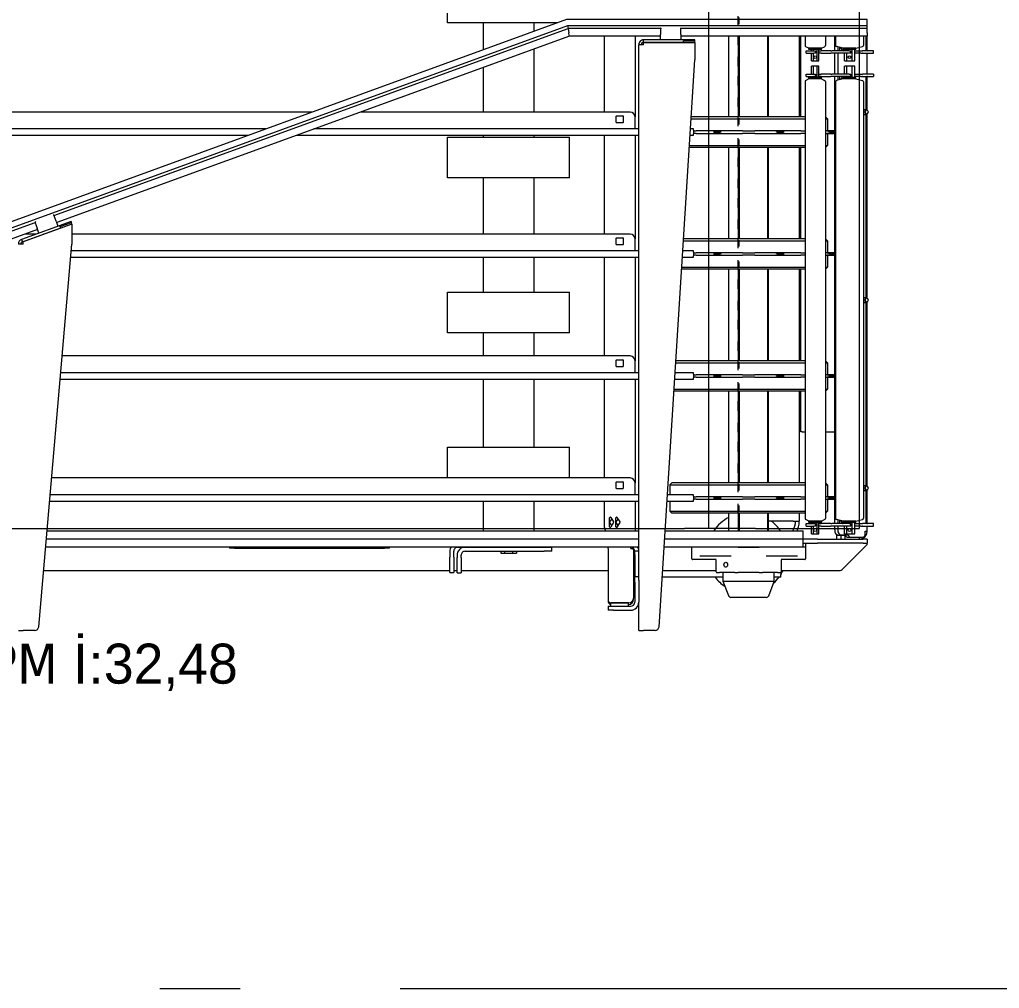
# Model space of a CAD drawing. Header units: millimetres. Extents: x -187347 to 135007, y -6415 to 292048.
# Drawn here: x -35767 to -34543, y 26055 to 27266 of the extents above; entities that cross this region are included whole.
import ezdxf

# ---------------------------------------------------------------- set-up
doc = ezdxf.new("R2010")
doc.units = ezdxf.units.MM
doc.header["$LTSCALE"] = 100
doc.linetypes.add('Z_LINE-CNTR', pattern=[17, 12, -2, 1, -2])
doc.layers.get('0').update_dxf_attribs({"lineweight": 18})
for name, color, linetype, lineweight in [('Layout Kromeka', 1, 'Continuous', 5), ('Layout Kromeka Utilities', 1, 'Continuous', 25), ('S-GRID', 7, 'Continuous', 5)]:
    doc.layers.add(name, color=color, linetype=linetype, lineweight=lineweight)
doc.styles.get("Standard").update_dxf_attribs({"font": 'tahoma.ttf'})

# ---------------------------------------------------------------- blocks, each defined once
blk = doc.blocks.new('A$Ca181df26')
at = {"color": 0}
for p, q in [((268.1, 2120.1), (223.4, 1411.8)), ((273.1, 2124.8), (287.4, 2124.8)), ((293.4, 2124.8), (287.4, 2124.8)), ((293.4, 2124.8), (293.4, 2089.4)), ((1043, 2120.2), (1001.4, 1641.9)), ((1048, 2124.8), (1062.4, 2124.8)), ((1068.4, 2124.8), (1062.4, 2124.8)), ((325.1, 2099.4), (303.4, 2099.4)), ((325.1, 2094.4), (303.4, 2094.4)), ((306.2, 2094.4), (306.2, 2090.4)), ((325.1, 2099.4), (331.5, 2099.4)), ((331.5, 2094.4), (325.1, 2094.4)), ((328.3, 2094.4), (328.3, 2090.4)), ((331.5, 2094.4), (331.5, 2099.4)), ((131.1, 2081.4), (124.4, 2063.6)), ((134.1, 2083.4), (178.2, 2083.4)), ((181.1, 2081.4), (187.9, 2063.6)), ((293.4, 2064.3), (293.4, 2089.4)), ((298.4, 2064.3), (298.4, 2089.4)), ((299.9, 2086.2), (299.9, 2084.4)), ((299.9, 2023.9), (299.9, 2084.4)), ((306.2, 2090.4), (328.3, 2090.4)), ((328.3, 2090.4), (306.2, 2090.4)), ((331.5, 2087.4), (331.5, 2089.1)), ((331.5, 2022.4), (331.5, 2087.4)), ((298.4, 2073.6), (299.9, 2073.1)), ((299.9, 2072), (298.4, 2072)), ((116.1, 2058), (124.4, 2058)), ((116.1, 2058), (116.1, 2055.1)), ((124.4, 2063.6), (187.9, 2063.6)), ((124.4, 2063.6), (124.4, 2052.3)), ((187.9, 2063.6), (187.9, 2052.3)), ((187.9, 2058), (264.2, 2058)), ((293.4, 2062), (293.4, 2064.3)), ((293.4, 2062), (293.4, 1392.8)), ((293.4, 2057.9), (298.4, 2057.9)), ((298.4, 2064.3), (298.4, 2057.9)), ((298.4, 2060), (299.9, 2060)), ((298.4, 2058), (299.9, 2058)), ((298.4, 2030), (298.4, 2057.9)), ((38.5, 2047.9), (8.1, 2017.3)), ((115.6, 2049.7), (43.4, 2049.7)), ((115.6, 2037), (115.6, 2051.6)), ((116.1, 2052.3), (116.1, 2055.1)), ((119.9, 2052.3), (116.4, 2052.3)), ((119.9, 2052.3), (139, 2052.3)), ((142.9, 2052.3), (139, 2052.3)), ((142.9, 2052.3), (169.4, 2052.3)), ((173.2, 2052.3), (169.4, 2052.3)), ((173.2, 2052.3), (192.4, 2052.3)), ((195.9, 2052.3), (192.4, 2052.3)), ((196.6, 2051.6), (196.6, 2037)), ((263.6, 2049.7), (196.6, 2049.7)), ((299.9, 2049.7), (298.4, 2049.7)), ((515.4, 2049.7), (331.5, 2049.7)), ((520.4, 2052.6), (515.4, 2052.6)), ((515.4, 2033.5), (515.4, 2052.6)), ((520.4, 2052.6), (520.4, 2033.5)), ((524.6, 2049.7), (520.4, 2049.7)), ((529.6, 2052.3), (524.6, 2052.3)), ((524.6, 2033.3), (524.6, 2052.3)), ((529.6, 2052.3), (529.6, 2033.3)), ((1036.8, 2049.7), (529.6, 2049.7)), ((85.3, 2020.8), (85.3, 2035.4)), ((86, 2036.2), (92.6, 2036.2)), ((92.6, 2036.2), (110.8, 2036.2)), ((95.2, 2032), (134.4, 2032)), ((110.8, 2036.2), (111.9, 2036.2)), ((111.9, 2036.2), (115.5, 2036.2)), ((177.8, 2032), (217.1, 2032)), ((196.8, 2036.2), (200.3, 2036.2)), ((200.3, 2036.2), (201.4, 2036.2)), ((201.4, 2036.2), (219.6, 2036.2)), ((219.6, 2036.2), (226.2, 2036.2)), ((227, 2035.4), (227, 2020.8)), ((298.4, 2043.6), (299.9, 2043.6)), ((299.9, 2040.1), (298.4, 2040.1)), ((298.4, 2037.8), (299.9, 2037.3)), ((299.9, 2036.2), (298.4, 2036.2)), ((515.4, 2033.5), (515.4, 2030.8)), ((520.4, 2030.8), (520.4, 2033.5)), ((524.6, 2033.3), (524.6, 2025.8)), ((529.6, 2025.8), (529.6, 2033.3)), ((85.3, 2020.8), (85.6, 2020.8)), ((85.3, 2015.8), (85.3, 2020.8)), ((85.6, 2020.8), (136.3, 2020.8)), ((261.8, 2020.3), (88.1, 2020.3)), ((88.1, 2020.3), (88.1, 2010.3)), ((136.3, 2020.8), (142.9, 2020.8)), ((142.9, 2020.8), (169.4, 2020.8)), ((169.4, 2020.8), (142.9, 2020.8)), ((169.4, 2020.8), (175.9, 2020.8)), ((175.9, 2020.8), (226.6, 2020.8)), ((226.6, 2020.8), (227, 2020.8)), ((227, 2020.3), (227, 2020.8)), ((293.4, 2025.8), (298.4, 2025.8)), ((1034.3, 2020.3), (293.4, 2020.3)), ((298.4, 2030), (298.4, 2025.8)), ((298.4, 2025.8), (299.9, 2025.8)), ((303.4, 2022.4), (301.5, 2022.4)), ((303.4, 2022.4), (303.4, 2020.3)), ((331.5, 2022.4), (331.5, 2020.3)), ((402.2, 2025.8), (411.7, 2025.8)), ((402.2, 2025.8), (402.2, 2020.8)), ((411.7, 2020.8), (402.2, 2020.8)), ((402.2, 2020.8), (411.7, 2020.8)), ((402.2, 2020.8), (402.2, 2020.3)), ((510.4, 2025.8), (411.7, 2025.8)), ((411.7, 2020.8), (510.4, 2020.8)), ((519.6, 2020.8), (411.7, 2020.8)), ((446.3, 2025.8), (446.3, 2028.3)), ((451.2, 2028.3), (446.3, 2028.3)), ((461, 2028.3), (451.2, 2028.3)), ((451.2, 2025.8), (451.2, 2028.3)), ((465.9, 2028.3), (461, 2028.3)), ((461, 2025.8), (461, 2028.3)), ((465.9, 2025.8), (465.9, 2028.3)), ((604.7, 2021.8), (611, 2021.8)), ((604.7, 2021.8), (604.7, 2020.3)), ((798.3, 2021.8), (611, 2021.8)), ((798.3, 2021.8), (804.7, 2021.8)), ((804.7, 2020.3), (804.7, 2021.8)), ((8.1, 2017.3), (8.1, 2015.8)), ((13.1, 2015.8), (8.1, 2015.8)), ((8.1, 2010.8), (8.1, 2015.8)), ((8.1, 2010.8), (13.1, 2010.8)), ((29.3, 2008), (13, 2008)), ((13.1, 2015.8), (52, 2015.8)), ((52, 2010.8), (13.1, 2010.8)), ((18.1, 2008), (18.1, 2010.8)), ((33.1, 2008), (29.3, 2008)), ((35.7, 2010.8), (35.7, 2005.8)), ((40.4, 2010.8), (40.4, 2005.8)), ((46.2, 2005.8), (46.2, 2010.8)), ((52, 2015.8), (55.5, 2015.8)), ((55.5, 2010.8), (52, 2010.8)), ((55.5, 2015.8), (66.6, 2015.8)), ((66.6, 2010.8), (55.5, 2010.8)), ((66.6, 2015.8), (70.2, 2015.8)), ((70.2, 2010.8), (66.6, 2010.8)), ((88.1, 2015.8), (70.2, 2015.8)), ((70.2, 2010.8), (88.1, 2010.8)), ((261.2, 2010.3), (88.1, 2010.3)), ((88.1, 2010.3), (88.1, 2000.3)), ((1033.4, 2010.3), (293.4, 2010.3)), ((382.4, 1369.1), (2140.8, 2009.1)), ((10.5, 2000.8), (8.1, 2000.8)), ((8.1, 2000.8), (8.1, 1994.3)), ((10.5, 2004.1), (10.5, 2000.8)), ((11.5, 2007), (11.1, 2006.5)), ((147.6, 1997.3), (17.9, 1997.3)), ((17.9, 295.5), (17.9, 1997.3)), ((23.7, 2004), (23.7, 1989.7)), ((27, 2004), (23.7, 2004)), ((27, 2004), (27, 1989.7)), ((33.4, 2004), (27, 2004)), ((31.1, 2006.5), (30.8, 2007)), ((32.6, 2005.5), (40.8, 2005.5)), ((36.6, 2004), (33.4, 2004)), ((33.4, 2004), (33.4, 1994.3)), ((35, 2006.5), (34.6, 2007)), ((35.7, 2005.8), (35.5, 2005.8)), ((40.4, 2005.8), (35.7, 2005.8)), ((36.6, 2004), (36.6, 1994.3)), ((46.2, 2005.8), (40.4, 2005.8)), ((44.6, 2005.5), (40.8, 2005.5)), ((44.9, 1994.3), (44.9, 1999.1)), ((48.7, 1994.3), (48.7, 1999.1)), ((70.7, 2004), (68.4, 2004)), ((68.4, 2004), (68.4, 1989.7)), ((70.7, 2004), (70.7, 1989.7)), ((75.3, 2004), (70.7, 2004)), ((75.3, 2004), (75.3, 1994.3)), ((77.6, 2004), (75.3, 2004)), ((77.6, 2004), (77.6, 1994.3)), ((260.5, 2000.3), (88.1, 2000.3)), ((95.6, 2000.3), (93.7, 1995.2)), ((98.4, 1993.5), (100.9, 2000.3)), ((131.4, 2000.3), (131.4, 1978.3)), ((132.4, 1978.3), (132.4, 2000.3)), ((147.6, 1997.3), (206, 1997.3)), ((167.5, 2000.3), (167.5, 1978.3)), ((169.4, 1978.3), (169.4, 2000.3)), ((180.9, 2000.3), (180.9, 1978.3)), ((206, 1997.3), (206, 295.5)), ((206, 1997.3), (236.2, 1997.3)), ((2725.7, 1997.3), (236.2, 1997.3)), ((1032.6, 2000.3), (293.4, 2000.3)), ((298.1, 1963.2), (298.1, 2000.3)), ((317, 1990), (320.6, 1995.5)), ((322, 1995.1), (322, 1984.1)), ((324.8, 1990), (328.5, 1995.5)), ((329.9, 1995.1), (329.9, 1984.1)), ((336.2, 1996), (336.2, 1963.2)), ((383.8, 1361.5), (2142.1, 2001.5)), ((424.4, 1963.2), (424.4, 2000.3)), ((487.9, 1963.2), (487.9, 2000.3)), ((0, 1994.3), (0.3, 1994.3)), ((0, 1994.3), (0, 1991.3)), ((0.3, 1991.3), (0, 1991.3)), ((13.6, 1994.3), (0.3, 1994.3)), ((0.3, 1991.3), (13.6, 1991.3)), ((8.1, 1991.2), (8.1, 1949.4)), ((9.9, 1949.8), (9.9, 1988.3)), ((12.7, 1439.2), (12.7, 1984.5)), ((13.6, 1994.3), (14, 1994.3)), ((13.6, 1991.3), (14, 1991.3)), ((22.2, 1988.1), (13.9, 1986)), ((15.9, 1994.3), (14, 1994.3)), ((15.9, 1991.3), (14, 1991.3)), ((15.9, 1994.3), (19.2, 1994.3)), ((19.2, 1991.3), (15.9, 1991.3)), ((19.2, 1994.3), (23.7, 1994.3)), ((23.7, 1991.3), (19.2, 1991.3)), ((22.2, 1989.7), (38.1, 1989.7)), ((22.2, 1989.7), (22.2, 1988.1)), ((22.2, 1988.1), (38.1, 1988.1)), ((28.7, 1994.3), (30.6, 1994.3)), ((28.7, 1994.3), (28.7, 1991.3)), ((30.6, 1991.3), (28.7, 1991.3)), ((30.6, 1994.3), (52.3, 1994.3)), ((30.6, 1991.3), (52.3, 1991.3)), ((33.4, 1991.3), (33.4, 1989.7)), ((36.6, 1991.3), (36.6, 1989.7)), ((38.1, 1989.7), (38.1, 1988.1)), ((38.1, 1988.1), (46.4, 1986)), ((40.4, 1988.3), (40.4, 1987.5)), ((42.7, 1986.9), (42.7, 1988.3)), ((44.9, 1986.4), (44.9, 1991.3)), ((47.6, 1439.2), (47.6, 1984.5)), ((48.7, 1432.5), (48.7, 1991.3)), ((52.3, 1994.3), (53.3, 1994.3)), ((53.3, 1991.3), (52.3, 1991.3)), ((65.7, 1994.3), (53.3, 1994.3)), ((53.3, 1991.3), (65.7, 1991.3)), ((60.3, 1439), (60.3, 1984.7)), ((65.1, 1988.1), (61.2, 1986.1)), ((65.1, 1989.7), (81, 1989.7)), ((65.1, 1989.7), (65.1, 1988.1)), ((65.1, 1988.1), (81, 1988.1)), ((65.7, 1994.3), (66.4, 1994.3)), ((66.4, 1991.3), (65.7, 1991.3)), ((66.4, 1994.3), (68.4, 1994.3)), ((68.4, 1991.3), (66.4, 1991.3)), ((72.6, 1994.3), (74.8, 1994.3)), ((72.6, 1991.3), (72.6, 1994.3)), ((74.8, 1991.3), (72.6, 1991.3)), ((84.5, 1994.3), (74.8, 1994.3)), ((84.5, 1991.3), (74.8, 1991.3)), ((75.3, 1991.3), (75.3, 1989.7)), ((77.6, 1991.3), (77.6, 1989.7)), ((81, 1989.7), (81, 1988.1)), ((81, 1988.1), (84.8, 1986.1)), ((84.5, 1994.3), (84.5, 1991.3)), ((85.7, 1439), (85.7, 1984.7)), ((93.1, 1991.8), (93.1, 1991.6)), ((93.1, 1991.6), (93.1, 1988.3)), ((100.5, 1988.3), (93.1, 1988.3)), ((93.1, 1978.3), (93.1, 1988.3)), ((98.1, 1991.6), (98.1, 1991.8)), ((98.1, 1988.3), (98.1, 1991.6)), ((100.5, 1988.3), (131.4, 1988.3)), ((320.6, 1983.7), (317, 1989.2)), ((319.3, 1993.6), (321.7, 1990)), ((321.7, 1989.2), (319.3, 1985.6)), ((328.5, 1983.7), (324.8, 1989.2)), ((327.2, 1993.6), (329.6, 1990)), ((329.6, 1989.2), (327.2, 1985.6)), ((60.2, 1978.3), (57.7, 1975.8)), ((60.3, 1975.8), (57.7, 1975.8)), ((57.7, 1960.8), (57.7, 1975.8)), ((60.2, 1978.3), (60.3, 1978.3)), ((85.7, 1978.3), (252, 1978.3)), ((254.6, 1975.8), (85.7, 1975.8)), ((252, 1978.3), (254.6, 1975.8)), ((254.6, 1963.2), (254.6, 1975.8)), ((52.3, 1960.8), (48.7, 1960.8)), ((50, 1958.7), (50, 1959.8)), ((50.2, 1959.8), (53.9, 1959.8)), ((53.9, 1958.7), (50.2, 1958.7)), ((52.3, 1960.8), (50.3, 1960)), ((50.3, 1958.5), (52.3, 1957.7)), ((58, 1960.8), (52.3, 1960.8)), ((55.1, 1960), (58, 1960.8)), ((58, 1957.7), (55.1, 1958.5)), ((60.3, 1960.8), (58, 1960.8)), ((85.7, 1960.8), (90.8, 1960.8)), ((112.3, 1960.8), (90.8, 1960.8)), ((112.9, 1960.8), (112.3, 1960.8)), ((112.9, 1960.8), (112.7, 1960)), ((112.7, 1958.6), (112.7, 1959.9)), ((112.7, 1958.5), (112.9, 1957.7)), ((122.2, 1960.8), (112.9, 1960.8)), ((113.4, 1959.8), (119.3, 1959.8)), ((119.3, 1958.7), (113.4, 1958.7)), ((120.5, 1960), (122.2, 1960.8)), ((122.2, 1957.7), (120.5, 1958.5)), ((125.3, 1960.8), (122.2, 1960.8)), ((126.7, 1960.8), (125.3, 1960.8)), ((148.3, 1960.8), (126.7, 1960.8)), ((148.3, 1960.8), (164, 1960.8)), ((185.6, 1960.8), (164, 1960.8)), ((187, 1960.8), (185.6, 1960.8)), ((190.1, 1960.8), (187, 1960.8)), ((199.4, 1960.8), (190.1, 1960.8)), ((190.1, 1960.8), (191.8, 1960)), ((191.8, 1958.5), (190.1, 1957.7)), ((192.9, 1959.8), (198.8, 1959.8)), ((198.8, 1958.7), (192.9, 1958.7)), ((199.5, 1960), (199.4, 1960.8)), ((200, 1960.8), (199.4, 1960.8)), ((199.4, 1957.7), (199.5, 1958.5)), ((199.5, 1958.6), (199.5, 1959.9)), ((221.5, 1960.8), (200, 1960.8)), ((221.5, 1960.8), (225, 1960.8)), ((225, 1963.2), (225, 1961.6)), ((258.2, 1963.2), (225, 1963.2)), ((225, 1956.9), (225, 1961.6)), ((1029.3, 1963.2), (293.4, 1963.2)), ((7.3, 1948.2), (7.4, 1948.4)), ((12.7, 1949.8), (9, 1949.8)), ((48.7, 1957.7), (52.3, 1957.7)), ((52.3, 1957.7), (58, 1957.7)), ((57.7, 1942.7), (57.7, 1957.7)), ((58, 1957.7), (60.3, 1957.7)), ((90.8, 1957.7), (85.7, 1957.7)), ((90.8, 1957.7), (112.3, 1957.7)), ((112.3, 1957.7), (112.9, 1957.7)), ((112.9, 1957.7), (122.2, 1957.7)), ((122.2, 1957.7), (125.3, 1957.7)), ((125.3, 1957.7), (126.7, 1957.7)), ((126.7, 1957.7), (148.3, 1957.7)), ((164, 1957.7), (148.3, 1957.7)), ((164, 1957.7), (185.6, 1957.7)), ((185.6, 1957.7), (187, 1957.7)), ((187, 1957.7), (190.1, 1957.7)), ((190.1, 1957.7), (199.4, 1957.7)), ((199.4, 1957.7), (200, 1957.7)), ((200, 1957.7), (221.5, 1957.7)), ((225, 1957.7), (221.5, 1957.7)), ((225, 1956.9), (225, 1955.3)), ((225, 1955.3), (257.7, 1955.3)), ((254.6, 1942.7), (254.6, 1955.3)), ((293.4, 1955.3), (1028.6, 1955.3)), ((298.1, 1955.3), (298.1, 1954.7)), ((298.1, 1954.7), (298.1, 1940.2)), ((312.9, 1939.3), (312.9, 1947.2)), ((313.2, 1947.6), (321.1, 1947.6)), ((321.5, 1947.2), (321.5, 1939.3)), ((7.3, 1945.4), (7.4, 1945.2)), ((8.1, 1944.2), (8.1, 1714.5)), ((12.7, 1943.8), (9, 1943.8)), ((9.9, 1714.9), (9.9, 1943.8)), ((60.3, 1942.7), (57.7, 1942.7)), ((60.2, 1940.2), (57.7, 1942.7)), ((60.2, 1940.2), (60.3, 1940.2)), ((254.6, 1942.7), (85.7, 1942.7)), ((85.7, 1940.2), (252, 1940.2)), ((93.1, 1825.9), (93.1, 1940.2)), ((131.4, 1940.2), (131.4, 1825.9)), ((132.4, 1825.9), (132.4, 1940.2)), ((167.5, 1940.2), (167.5, 1825.9)), ((169.4, 1825.9), (169.4, 1940.2)), ((180.9, 1940.2), (180.9, 1825.9)), ((252, 1940.2), (254.6, 1942.7)), ((298.1, 1938.4), (298.1, 1940.2)), ((298.1, 1810.8), (298.1, 1938.4)), ((298.1, 1938.4), (298.4, 1938.4)), ((304.1, 1934.2), (1026.8, 1934.2)), ((321.1, 1938.9), (313.2, 1938.9)), ((336.2, 1934.2), (336.2, 1810.8)), ((379.9, 1934.2), (379.9, 1895.7)), ((532.3, 1934.2), (532.3, 1895.7)), ((1044.4, 1623.8), (1802.5, 1899.7)), ((532.3, 1895.7), (379.9, 1895.7)), ((424.4, 1810.8), (424.4, 1895.7)), ((487.9, 1810.8), (487.9, 1895.7)), ((1806.1, 1890.9), (1047.5, 1614.8)), ((60.3, 1876.7), (48.7, 1876.7)), ((89.3, 1876.7), (85.7, 1876.7)), ((89.3, 1876.7), (91.1, 1876.7)), ((91.1, 1876.7), (91.1, 1825.9)), ((60.2, 1825.9), (57.7, 1823.4)), ((60.2, 1825.9), (60.3, 1825.9)), ((85.7, 1825.9), (249.5, 1825.9)), ((60.3, 1823.4), (57.7, 1823.4)), ((57.7, 1808.4), (57.7, 1823.4)), ((249.3, 1823.4), (85.7, 1823.4)), ((52.3, 1808.4), (48.7, 1808.4)), ((48.7, 1805.3), (52.3, 1805.3)), ((50, 1806.3), (50, 1807.4)), ((50.2, 1807.4), (53.9, 1807.4)), ((53.9, 1806.3), (50.2, 1806.3)), ((52.3, 1808.4), (50.3, 1807.6)), ((50.3, 1806.1), (52.3, 1805.3)), ((58, 1808.4), (52.3, 1808.4)), ((52.3, 1805.3), (58, 1805.3)), ((55.1, 1807.6), (58, 1808.4)), ((58, 1805.3), (55.1, 1806.1)), ((57.7, 1790.3), (57.7, 1805.3)), ((60.3, 1808.4), (58, 1808.4)), ((58, 1805.3), (60.3, 1805.3)), ((85.7, 1808.4), (90.8, 1808.4)), ((90.8, 1805.3), (85.7, 1805.3)), ((112.3, 1808.4), (90.8, 1808.4)), ((90.8, 1805.3), (112.3, 1805.3)), ((112.9, 1808.4), (112.3, 1808.4)), ((112.3, 1805.3), (112.9, 1805.3)), ((112.9, 1808.4), (112.7, 1807.6)), ((112.7, 1806.2), (112.7, 1807.5)), ((112.7, 1806.1), (112.9, 1805.3)), ((122.2, 1808.4), (112.9, 1808.4)), ((112.9, 1805.3), (122.2, 1805.3)), ((113.4, 1807.4), (119.3, 1807.4)), ((119.3, 1806.3), (113.4, 1806.3)), ((120.5, 1807.6), (122.2, 1808.4)), ((122.2, 1805.3), (120.5, 1806.1)), ((125.3, 1808.4), (122.2, 1808.4)), ((122.2, 1805.3), (125.3, 1805.3)), ((126.7, 1808.4), (125.3, 1808.4)), ((125.3, 1805.3), (126.7, 1805.3)), ((148.3, 1808.4), (126.7, 1808.4)), ((126.7, 1805.3), (148.3, 1805.3)), ((148.3, 1808.4), (164, 1808.4)), ((164, 1805.3), (148.3, 1805.3)), ((185.6, 1808.4), (164, 1808.4)), ((164, 1805.3), (185.6, 1805.3)), ((187, 1808.4), (185.6, 1808.4)), ((185.6, 1805.3), (187, 1805.3)), ((190.1, 1808.4), (187, 1808.4)), ((187, 1805.3), (190.1, 1805.3)), ((199.4, 1808.4), (190.1, 1808.4)), ((190.1, 1808.4), (191.8, 1807.6)), ((191.8, 1806.1), (190.1, 1805.3)), ((190.1, 1805.3), (199.4, 1805.3)), ((192.9, 1807.4), (198.8, 1807.4)), ((198.8, 1806.3), (192.9, 1806.3)), ((199.5, 1807.6), (199.4, 1808.4)), ((200, 1808.4), (199.4, 1808.4)), ((199.4, 1805.3), (199.5, 1806.1)), ((199.4, 1805.3), (200, 1805.3)), ((199.5, 1806.2), (199.5, 1807.5)), ((221.5, 1808.4), (200, 1808.4)), ((200, 1805.3), (221.5, 1805.3)), ((221.5, 1808.4), (225, 1808.4)), ((225, 1805.3), (221.5, 1805.3)), ((225, 1810.8), (225, 1809.2)), ((248.6, 1810.8), (225, 1810.8)), ((225, 1804.5), (225, 1809.2)), ((225, 1804.5), (225, 1802.9)), ((225, 1802.9), (248.1, 1802.9)), ((1016.1, 1810.8), (293.4, 1810.8)), ((293.4, 1802.9), (1015.4, 1802.9)), ((298.1, 1802.9), (298.1, 1802.3)), ((298.1, 1802.3), (298.1, 1787.8)), ((60.3, 1790.3), (57.7, 1790.3)), ((60.2, 1787.8), (57.7, 1790.3)), ((60.2, 1787.8), (60.3, 1787.8)), ((247.3, 1790.3), (85.7, 1790.3)), ((85.7, 1787.8), (247.1, 1787.8)), ((91.1, 1787.8), (91.1, 1673.5)), ((93.1, 1673.5), (93.1, 1787.8)), ((131.4, 1787.8), (131.4, 1673.5)), ((132.4, 1673.5), (132.4, 1787.8)), ((167.5, 1787.8), (167.5, 1673.5)), ((169.4, 1673.5), (169.4, 1787.8)), ((180.9, 1787.8), (180.9, 1673.5)), ((298.1, 1786), (298.1, 1787.8)), ((312.9, 1786.9), (312.9, 1794.8)), ((313.2, 1795.2), (321.1, 1795.2)), ((321.5, 1794.8), (321.5, 1786.9)), ((298.1, 1786), (298.4, 1786)), ((298.1, 1658.4), (298.1, 1786)), ((304.1, 1781.8), (1013.5, 1781.8)), ((321.1, 1786.5), (313.2, 1786.5)), ((336.2, 1781.8), (336.2, 1658.4)), ((424.4, 1752.9), (424.4, 1781.8)), ((487.9, 1752.9), (487.9, 1781.8)), ((379.9, 1752.9), (532.3, 1752.9)), ((379.9, 1752.9), (379.9, 1702.1)), ((532.3, 1752.9), (532.3, 1702.1)), ((12.7, 1714.9), (9, 1714.9)), ((7.3, 1713.3), (7.4, 1713.5)), ((7.3, 1710.4), (7.4, 1710.2)), ((8.1, 1709.2), (8.1, 1479.5)), ((12.7, 1708.9), (9, 1708.9)), ((9.9, 1479.9), (9.9, 1708.9)), ((532.3, 1702.1), (379.9, 1702.1)), ((424.4, 1658.4), (424.4, 1702.1)), ((487.9, 1658.4), (487.9, 1702.1)), ((60.2, 1673.5), (57.7, 1671)), ((60.3, 1671), (57.7, 1671)), ((57.7, 1656), (57.7, 1671)), ((60.2, 1673.5), (60.3, 1673.5)), ((85.7, 1673.5), (239.9, 1673.5)), ((239.7, 1671), (85.7, 1671)), ((52.3, 1656), (48.7, 1656)), ((48.7, 1652.9), (52.3, 1652.9)), ((50, 1653.9), (50, 1655)), ((50.2, 1655), (53.9, 1655)), ((53.9, 1653.9), (50.2, 1653.9)), ((52.3, 1656), (50.3, 1655.2)), ((50.3, 1653.7), (52.3, 1652.9)), ((58, 1656), (52.3, 1656)), ((52.3, 1652.9), (58, 1652.9)), ((55.1, 1655.2), (58, 1656)), ((58, 1652.9), (55.1, 1653.7)), ((57.7, 1637.9), (57.7, 1652.9)), ((60.3, 1656), (58, 1656)), ((58, 1652.9), (60.3, 1652.9)), ((85.7, 1656), (90.8, 1656)), ((90.8, 1652.9), (85.7, 1652.9)), ((112.3, 1656), (90.8, 1656)), ((90.8, 1652.9), (112.3, 1652.9)), ((112.9, 1656), (112.3, 1656)), ((112.3, 1652.9), (112.9, 1652.9)), ((112.9, 1656), (112.7, 1655.2)), ((112.7, 1653.8), (112.7, 1655.1)), ((112.7, 1653.7), (112.9, 1652.9)), ((122.2, 1656), (112.9, 1656)), ((112.9, 1652.9), (122.2, 1652.9)), ((113.4, 1655), (119.3, 1655)), ((119.3, 1653.9), (113.4, 1653.9)), ((120.5, 1655.2), (122.2, 1656)), ((122.2, 1652.9), (120.5, 1653.7)), ((125.3, 1656), (122.2, 1656)), ((122.2, 1652.9), (125.3, 1652.9)), ((126.7, 1656), (125.3, 1656)), ((125.3, 1652.9), (126.7, 1652.9)), ((148.3, 1656), (126.7, 1656)), ((126.7, 1652.9), (148.3, 1652.9)), ((148.3, 1656), (164, 1656)), ((164, 1652.9), (148.3, 1652.9)), ((185.6, 1656), (164, 1656)), ((164, 1652.9), (185.6, 1652.9)), ((187, 1656), (185.6, 1656)), ((185.6, 1652.9), (187, 1652.9)), ((190.1, 1656), (187, 1656)), ((187, 1652.9), (190.1, 1652.9)), ((199.4, 1656), (190.1, 1656)), ((190.1, 1656), (191.8, 1655.2)), ((191.8, 1653.7), (190.1, 1652.9)), ((190.1, 1652.9), (199.4, 1652.9)), ((192.9, 1655), (198.8, 1655)), ((198.8, 1653.9), (192.9, 1653.9)), ((199.5, 1655.2), (199.4, 1656)), ((200, 1656), (199.4, 1656)), ((199.4, 1652.9), (199.5, 1653.7)), ((199.4, 1652.9), (200, 1652.9)), ((199.5, 1653.8), (199.5, 1655.1)), ((221.5, 1656), (200, 1656)), ((200, 1652.9), (221.5, 1652.9)), ((221.5, 1656), (225, 1656)), ((225, 1652.9), (221.5, 1652.9)), ((225, 1658.4), (225, 1656.8)), ((238.9, 1658.4), (225, 1658.4)), ((225, 1652.1), (225, 1656.8)), ((1002.8, 1658.4), (293.4, 1658.4)), ((225, 1652.1), (225, 1650.5)), ((225, 1650.5), (238.4, 1650.5)), ((293.4, 1650.5), (1002.1, 1650.5)), ((298.1, 1650.5), (298.1, 1649.9)), ((298.1, 1649.9), (298.1, 1635.4)), ((312.9, 1634.5), (312.9, 1642.4)), ((313.2, 1642.8), (321.1, 1642.8)), ((321.5, 1642.4), (321.5, 1634.5)), ((1001.4, 1616.9), (1001.4, 1641.9)), ((1062.4, 1641.9), (1062.4, 1639.1)), ((1062.4, 1641.9), (1065.4, 1641.9)), ((1065.4, 1641.9), (1068.4, 1641.9)), ((60.3, 1637.9), (57.7, 1637.9)), ((60.2, 1635.4), (57.7, 1637.9)), ((60.2, 1635.4), (60.3, 1635.4)), ((237.6, 1637.9), (85.7, 1637.9)), ((85.7, 1635.4), (237.5, 1635.4)), ((91.1, 1635.4), (91.1, 1521.1)), ((93.1, 1521.1), (93.1, 1635.4)), ((131.4, 1635.4), (131.4, 1521.1)), ((132.4, 1521.1), (132.4, 1635.4)), ((167.5, 1635.4), (167.5, 1521.1)), ((169.4, 1521.1), (169.4, 1635.4)), ((180.9, 1635.4), (180.9, 1521.1)), ((298.1, 1633.6), (298.1, 1635.4)), ((298.1, 1633.6), (298.4, 1633.6)), ((298.1, 1506), (298.1, 1633.6)), ((304.1, 1629.4), (1001.4, 1629.4)), ((321.1, 1634.1), (313.2, 1634.1)), ((336.2, 1629.4), (336.2, 1506)), ((424.4, 1559.2), (424.4, 1629.4)), ((487.9, 1559.2), (487.9, 1629.4)), ((1001.4, 1616.9), (1062.4, 1639.1)), ((1002.6, 1613.7), (1064.4, 1636.2)), ((1063.4, 1639.1), (1015.5, 1621.6)), ((1033.5, 1628.2), (1033.4, 1628.5)), ((1036, 1629.4), (1037, 1629.4)), ((1042.7, 1628.3), (1045.1, 1621.9)), ((1045.8, 1629.4), (1059.9, 1629.4)), ((1064.4, 1636.2), (1063.4, 1639.1)), ((1001.4, 1616.9), (1002.1, 1615)), ((1016.1, 1620.1), (1002.1, 1615)), ((1015.4, 1622), (1016.1, 1620.1)), ((1021.2, 1613.2), (1018.9, 1619.6)), ((1026, 1625.4), (1025.9, 1625.8)), ((1047.4, 1615.4), (1045.1, 1621.9)), ((380.1, 1382), (1020.5, 1615.1)), ((1023.9, 1606.2), (381.8, 1372.5)), ((1002.1, 1615), (1002.6, 1613.7)), ((1021.2, 1613.2), (1023.6, 1606.7)), ((379.9, 1559.2), (532.3, 1559.2)), ((379.9, 1559.2), (379.9, 1508.4)), ((532.3, 1559.2), (532.3, 1508.4)), ((60.2, 1521.1), (57.7, 1518.6)), ((60.3, 1518.6), (57.7, 1518.6)), ((57.7, 1503.6), (57.7, 1518.6)), ((60.2, 1521.1), (60.3, 1521.1)), ((85.7, 1521.1), (230.3, 1521.1)), ((230.1, 1518.6), (85.7, 1518.6)), ((225, 1506), (225, 1504.4)), ((229.3, 1506), (225, 1506)), ((720.7, 1506), (293.4, 1506)), ((532.3, 1508.4), (379.9, 1508.4)), ((424.4, 1506), (424.4, 1508.4)), ((487.9, 1506), (487.9, 1508.4)), ((2736.1, 1506), (780.9, 1506)), ((52.3, 1503.6), (48.7, 1503.6)), ((48.7, 1500.5), (52.3, 1500.5)), ((50, 1501.5), (50, 1502.6)), ((50.2, 1502.6), (53.9, 1502.6)), ((53.9, 1501.5), (50.2, 1501.5)), ((52.3, 1503.6), (50.3, 1502.8)), ((50.3, 1501.3), (52.3, 1500.5)), ((58, 1503.6), (52.3, 1503.6)), ((52.3, 1500.5), (58, 1500.5)), ((55.1, 1502.8), (58, 1503.6)), ((58, 1500.5), (55.1, 1501.3)), ((57.7, 1485.5), (57.7, 1500.5)), ((60.3, 1503.6), (58, 1503.6)), ((58, 1500.5), (60.3, 1500.5)), ((85.7, 1503.6), (90.8, 1503.6)), ((90.8, 1500.5), (85.7, 1500.5)), ((112.3, 1503.6), (90.8, 1503.6)), ((90.8, 1500.5), (112.3, 1500.5)), ((112.9, 1503.6), (112.3, 1503.6)), ((112.3, 1500.5), (112.9, 1500.5)), ((112.9, 1503.6), (112.7, 1502.8)), ((112.7, 1501.4), (112.7, 1502.7)), ((112.7, 1501.3), (112.9, 1500.5)), ((122.2, 1503.6), (112.9, 1503.6)), ((112.9, 1500.5), (122.2, 1500.5)), ((113.4, 1502.6), (119.3, 1502.6)), ((119.3, 1501.5), (113.4, 1501.5)), ((120.5, 1502.8), (122.2, 1503.6)), ((122.2, 1500.5), (120.5, 1501.3)), ((125.3, 1503.6), (122.2, 1503.6)), ((122.2, 1500.5), (125.3, 1500.5)), ((126.7, 1503.6), (125.3, 1503.6)), ((125.3, 1500.5), (126.7, 1500.5)), ((148.3, 1503.6), (126.7, 1503.6)), ((126.7, 1500.5), (148.3, 1500.5)), ((148.3, 1503.6), (164, 1503.6)), ((164, 1500.5), (148.3, 1500.5)), ((185.6, 1503.6), (164, 1503.6)), ((164, 1500.5), (185.6, 1500.5)), ((187, 1503.6), (185.6, 1503.6)), ((185.6, 1500.5), (187, 1500.5)), ((190.1, 1503.6), (187, 1503.6)), ((187, 1500.5), (190.1, 1500.5)), ((199.4, 1503.6), (190.1, 1503.6)), ((190.1, 1503.6), (191.8, 1502.8)), ((191.8, 1501.3), (190.1, 1500.5)), ((190.1, 1500.5), (199.4, 1500.5)), ((192.9, 1502.6), (198.8, 1502.6)), ((198.8, 1501.5), (192.9, 1501.5)), ((199.5, 1502.8), (199.4, 1503.6)), ((200, 1503.6), (199.4, 1503.6)), ((199.4, 1500.5), (199.5, 1501.3)), ((199.4, 1500.5), (200, 1500.5)), ((199.5, 1501.4), (199.5, 1502.7)), ((221.5, 1503.6), (200, 1503.6)), ((200, 1500.5), (221.5, 1500.5)), ((221.5, 1503.6), (225, 1503.6)), ((225, 1500.5), (221.5, 1500.5)), ((225, 1499.7), (225, 1504.4)), ((225, 1499.7), (225, 1498.1)), ((225, 1498.1), (228.8, 1498.1)), ((293.4, 1498.1), (699.1, 1498.1)), ((298.1, 1498.1), (298.1, 1497.5)), ((298.1, 1497.5), (298.1, 1483)), ((759.2, 1498.1), (2736.1, 1498.1)), ((60.3, 1485.5), (57.7, 1485.5)), ((60.2, 1483), (57.7, 1485.5)), ((60.2, 1483), (60.3, 1483)), ((228, 1485.5), (85.7, 1485.5)), ((85.7, 1483), (227.9, 1483)), ((91.1, 1483), (91.1, 1382)), ((93.1, 1382), (93.1, 1483)), ((131.4, 1483), (131.4, 1382)), ((132.4, 1382), (132.4, 1483)), ((167.5, 1483), (167.5, 1382)), ((169.4, 1382), (169.4, 1483)), ((180.9, 1483), (180.9, 1382)), ((298.1, 1481.2), (298.1, 1483)), ((298.1, 1481.2), (298.4, 1481.2)), ((298.1, 1382), (298.1, 1481.2)), ((312.9, 1482.1), (312.9, 1490)), ((313.2, 1490.4), (321.1, 1490.4)), ((321.1, 1481.7), (313.2, 1481.7)), ((321.5, 1490), (321.5, 1482.1)), ((7.3, 1478.3), (7.4, 1478.5)), ((7.3, 1475.5), (7.4, 1475.3)), ((8.1, 1474.3), (8.1, 1432.5)), ((12.7, 1479.9), (9, 1479.9)), ((12.7, 1473.9), (9, 1473.9)), ((9.9, 1435.5), (9.9, 1473.9)), ((304.1, 1477), (641.2, 1477)), ((336.2, 1477), (336.2, 1382)), ((424.4, 1398.1), (424.4, 1477)), ((487.9, 1421.2), (487.9, 1477)), ((701.4, 1477), (2662.1, 1477)), ((0, 1432.5), (0.3, 1432.5)), ((0, 1429.5), (0, 1432.5)), ((13.6, 1432.5), (0.3, 1432.5)), ((13.6, 1432.5), (14, 1432.5)), ((22.2, 1435.6), (13.9, 1437.7)), ((15.9, 1432.5), (14, 1432.5)), ((15.9, 1432.5), (19.2, 1432.5)), ((19.2, 1432.5), (23.7, 1432.5)), ((22.2, 1435.6), (38.1, 1435.6)), ((22.2, 1435.6), (22.2, 1434)), ((22.2, 1434), (38.1, 1434)), ((23.7, 1434), (23.7, 1419.8)), ((27, 1434), (27, 1419.8)), ((28.7, 1432.5), (30.6, 1432.5)), ((28.7, 1432.5), (28.7, 1429.5)), ((30.6, 1432.5), (52.3, 1432.5)), ((33.4, 1434), (33.4, 1432.5)), ((36.6, 1434), (36.6, 1432.5)), ((38.1, 1435.6), (46.4, 1437.7)), ((38.1, 1435.6), (38.1, 1434)), ((40.4, 1436.2), (40.4, 1435.5)), ((42.7, 1435.5), (42.7, 1436.8)), ((44.9, 1432.5), (44.9, 1437.3)), ((52.3, 1432.5), (53.3, 1432.5)), ((65.7, 1432.5), (53.3, 1432.5)), ((65.1, 1435.6), (61.2, 1437.6)), ((65.1, 1435.6), (81, 1435.6)), ((65.1, 1435.6), (65.1, 1434)), ((65.1, 1434), (81, 1434)), ((65.7, 1432.5), (66.4, 1432.5)), ((66.4, 1432.5), (68.4, 1432.5)), ((68.4, 1434), (68.4, 1419.8)), ((70.7, 1434), (70.7, 1419.8)), ((72.6, 1432.5), (74.8, 1432.5)), ((72.6, 1429.5), (72.6, 1432.5)), ((84.5, 1432.5), (74.8, 1432.5)), ((75.3, 1434), (75.3, 1432.5)), ((77.6, 1434), (77.6, 1432.5)), ((81, 1435.6), (84.8, 1437.6)), ((81, 1435.6), (81, 1434)), ((84.5, 1432.5), (84.5, 1429.5)), ((0.3, 1429.5), (0, 1429.5)), ((0.3, 1429.5), (13.6, 1429.5)), ((8.1, 1429.5), (8.1, 1403.4)), ((13.6, 1429.5), (14, 1429.5)), ((15.9, 1429.5), (14, 1429.5)), ((19.2, 1429.5), (15.9, 1429.5)), ((23.7, 1429.5), (19.2, 1429.5)), ((30.6, 1429.5), (28.7, 1429.5)), ((30.6, 1429.5), (52.3, 1429.5)), ((33.4, 1429.5), (33.4, 1419.8)), ((36.6, 1429.5), (36.6, 1419.8)), ((44.9, 1403.4), (44.9, 1429.5)), ((48.7, 1403.4), (48.7, 1429.5)), ((53.3, 1429.5), (52.3, 1429.5)), ((53.3, 1429.5), (65.7, 1429.5)), ((66.4, 1429.5), (65.7, 1429.5)), ((68.4, 1429.5), (66.4, 1429.5)), ((74.8, 1429.5), (72.6, 1429.5)), ((84.5, 1429.5), (74.8, 1429.5)), ((75.3, 1429.5), (75.3, 1419.8)), ((77.6, 1429.5), (77.6, 1419.8)), ((23.7, 1419.8), (27, 1419.8)), ((23.7, 1413.1), (23.7, 1398.9)), ((27, 1413.1), (23.7, 1413.1)), ((27, 1419.8), (33.4, 1419.8)), ((27, 1413.1), (27, 1398.9)), ((33.4, 1413.1), (27, 1413.1)), ((33.4, 1419.8), (36.6, 1419.8)), ((36.6, 1413.1), (33.4, 1413.1)), ((33.4, 1413.1), (33.4, 1403.4)), ((36.6, 1413.1), (36.6, 1403.4)), ((68.4, 1419.8), (70.7, 1419.8)), ((70.7, 1413.1), (68.4, 1413.1)), ((68.4, 1413.1), (68.4, 1398.9)), ((70.7, 1419.8), (75.3, 1419.8)), ((70.7, 1413.1), (70.7, 1398.9)), ((75.3, 1413.1), (70.7, 1413.1)), ((75.3, 1419.8), (77.6, 1419.8)), ((75.3, 1413.1), (75.3, 1403.4)), ((77.6, 1413.1), (75.3, 1413.1)), ((77.6, 1413.1), (77.6, 1403.4)), ((223.4, 1390.1), (223.4, 1411.8)), ((0, 1403.4), (0.3, 1403.4)), ((0, 1403.4), (0, 1400.4)), ((0.3, 1400.4), (0, 1400.4)), ((13.6, 1403.4), (0.3, 1403.4)), ((0.3, 1400.4), (13.6, 1400.4)), ((8.1, 1400.4), (8.1, 1382)), ((9.9, 1382), (9.9, 1397.4)), ((13.6, 1403.4), (14, 1403.4)), ((13.6, 1400.4), (14, 1400.4)), ((22.2, 1397.3), (13.9, 1395.2)), ((15.9, 1403.4), (14, 1403.4)), ((15.9, 1400.4), (14, 1400.4)), ((15.9, 1403.4), (19.2, 1403.4)), ((19.2, 1400.4), (15.9, 1400.4)), ((19.2, 1403.4), (23.7, 1403.4)), ((23.7, 1400.4), (19.2, 1400.4)), ((22.2, 1398.9), (38.1, 1398.9)), ((22.2, 1398.9), (22.2, 1397.3)), ((22.2, 1397.3), (38.1, 1397.3)), ((28.7, 1403.4), (30.6, 1403.4)), ((28.7, 1403.4), (28.7, 1400.4)), ((30.6, 1400.4), (28.7, 1400.4)), ((30.6, 1403.4), (52.3, 1403.4)), ((30.6, 1400.4), (52.3, 1400.4)), ((33.4, 1400.4), (33.4, 1398.9)), ((36.6, 1400.4), (36.6, 1398.9)), ((38.1, 1398.9), (38.1, 1397.3)), ((38.1, 1397.3), (46.4, 1395.2)), ((40.4, 1397.4), (40.4, 1396.7)), ((42.7, 1396.1), (42.7, 1397.4)), ((44.9, 1395.6), (44.9, 1400.4)), ((48.7, 1382), (48.7, 1400.4)), ((52.3, 1403.4), (53.3, 1403.4)), ((53.3, 1400.4), (52.3, 1400.4)), ((65.7, 1403.4), (53.3, 1403.4)), ((53.3, 1400.4), (65.7, 1400.4)), ((65.1, 1397.3), (61.2, 1395.3)), ((65.1, 1398.9), (81, 1398.9)), ((65.1, 1398.9), (65.1, 1397.3)), ((65.1, 1397.3), (81, 1397.3)), ((65.7, 1403.4), (66.4, 1403.4)), ((66.4, 1400.4), (65.7, 1400.4)), ((66.4, 1403.4), (68.4, 1403.4)), ((68.4, 1400.4), (66.4, 1400.4)), ((72.6, 1403.4), (74.8, 1403.4)), ((72.6, 1400.4), (72.6, 1403.4)), ((74.8, 1400.4), (72.6, 1400.4)), ((84.5, 1403.4), (74.8, 1403.4)), ((84.5, 1400.4), (74.8, 1400.4)), ((75.3, 1400.4), (75.3, 1398.9)), ((77.6, 1400.4), (77.6, 1398.9)), ((81, 1398.9), (81, 1397.3)), ((81, 1397.3), (84.8, 1395.3)), ((84.5, 1403.4), (84.5, 1400.4)), ((487.9, 1365.5), (487.9, 1399.3)), ((12.7, 1382), (12.7, 1393.7)), ((47.6, 1382), (47.6, 1393.7)), ((60.3, 1382), (60.3, 1393.9)), ((85.7, 1382), (85.7, 1393.9)), ((287.4, 1390.1), (223.4, 1390.1)), ((223.4, 1390.1), (223.4, 1388.1)), ((223.4, 1388.1), (223.4, 1386.8)), ((237.4, 1388.1), (223.4, 1388.1)), ((223.4, 1386.8), (287.4, 1386.8)), ((237.4, 1390.1), (237.4, 1388.1)), ((287.4, 1389.8), (237.4, 1389.8)), ((240.7, 1379.9), (240.7, 1386.8)), ((249.4, 1389.8), (249.4, 1390.1)), ((257.4, 1389.8), (257.4, 1390.1)), ((266.1, 1386.8), (266.1, 1379.9)), ((287.4, 1392.8), (287.4, 1390.1)), ((287.4, 1392.8), (293.4, 1392.8)), ((287.4, 1389.8), (287.4, 1386.8)), ((8.1, 1378), (8.1, 1382)), ((8.1, 1382), (240.7, 1382)), ((8.1, 1378), (8.1, 1372.5)), ((8.1, 1372.5), (240.7, 1372.5)), ((8.1, 1372.5), (8.1, 1369.1)), ((240.7, 1379.9), (240.7, 1373)), ((266, 1372.5), (381.8, 1372.5)), ((266.1, 1382), (380.1, 1382)), ((266.1, 1373), (266.1, 1379.9)), ((380.1, 1382), (380.7, 1378.8)), ((380.7, 1378.8), (380.8, 1378)), ((381.8, 1372.5), (380.8, 1378)), ((382.4, 1369.1), (381.8, 1372.5)), ((424.4, 1365.5), (424.4, 1376.2)), ((8.1, 1369.1), (382.4, 1369.1)), ((8.1, 1369.1), (8.1, 1361.5)), ((8.1, 1361.5), (383.8, 1361.5)), ((395, 1365.5), (532.3, 1365.5)), ((532.3, 1365.5), (532.3, 1353.6))]:
    blk.add_line(p, q, dxfattribs=at)
for centre in [(30.2, 1999.2), (73, 1999.2), (30.2, 1408.4), (73, 1408.4)]:
    blk.add_circle(centre, 1.84, dxfattribs=at)
for centre, radius, start, end in [((273.1, 2119.8), 5, 90, 176.3886), ((1048, 2119.8), 5, 90, 175.0294), ((303.4, 2089.4), 10, 90, 180), ((303.4, 2089.4), 5, 90, 180), ((134.1, 2080.3), 3.17, 90, 159.2354), ((178.2, 2080.3), 3.17, 20.7646, 90), ((158.1, 2028), 50, 36.8699, 56.7838), ((158.1, 2028), 50, 131.318, 143.1301), ((158.1, 2028), 50, 147.1401, 154.2002), ((116.4, 2051.6), 0.762, 90, 180), ((195.9, 2051.6), 0.762, 0, 90), ((86, 2035.4), 0.762, 90, 180), ((114.9, 2037), 0.762, 270, 0), ((197.4, 2037), 0.762, 180, 270), ((226.2, 2035.4), 0.762, 0, 90), ((303.4, 2025.8), 10, 180, 213.367), ((303.4, 2025.8), 5, 180, 270), ((510.4, 2030.8), 10, 270, 0), ((510.4, 2030.8), 5, 270, 0), ((519.6, 2025.8), 5, 270, 0), ((519.6, 2025.8), 10, 326.633, 0), ((18.1, 2000.8), 10, 120, 180), ((18.1, 2000.8), 10, 90, 120), ((103.1, 1991.8), 10, 160, 180), ((158.1, 2028), 50, 213.5448, 232.4744), ((158.1, 2028), 50, 297.0399, 326.4552), ((321.2, 1995.1), 0.762, 0, 146.3099), ((329.1, 1995.1), 0.762, 0, 146.3099), ((329.9, 1996), 6.35, 0, 43.6804), ((14.3, 1984.5), 1.59, 104.0362, 180), ((46, 1984.5), 1.59, 0, 75.9638), ((61.9, 1984.7), 1.59, 116.5651, 180), ((84.1, 1984.7), 1.59, 0, 63.4349), ((103.1, 1991.8), 5, 160, 180), ((317.6, 1989.6), 0.762, 146.3099, 213.6901), ((321.2, 1984.1), 0.762, 213.6901, 0), ((321.1, 1989.6), 0.762, 326.3099, 33.6901), ((325.5, 1989.6), 0.762, 146.3099, 213.6901), ((329.1, 1984.1), 0.762, 213.6901, 0), ((329, 1989.6), 0.762, 326.3099, 33.6901), ((317.2, 1943.2), 5.84, 132.3575, 137.6425), ((317.2, 1943.2), 5.84, 42.3575, 47.6425), ((304.1, 1940.2), 6, 180, 270), ((317.2, 1943.2), 5.84, 222.3575, 227.6425), ((317.2, 1943.2), 5.84, 312.3575, 317.6425), ((304.1, 1787.8), 6, 180, 270), ((317.2, 1790.8), 5.84, 132.3575, 137.6425), ((317.2, 1790.8), 5.84, 42.3575, 47.6425), ((317.2, 1790.8), 5.84, 222.3575, 227.6425), ((317.2, 1790.8), 5.84, 312.3575, 317.6425), ((317.2, 1638.4), 5.84, 132.3575, 137.6425), ((317.2, 1638.4), 5.84, 42.3575, 47.6425), ((1062.4, 1641.9), 3, 290, 0), ((1062.4, 1641.9), 6, 290, 0), ((304.1, 1635.4), 6, 180, 270), ((317.2, 1638.4), 5.84, 222.3575, 227.6425), ((317.2, 1638.4), 5.84, 312.3575, 317.6425), ((304.1, 1483), 6, 180, 270), ((317.2, 1486), 5.84, 132.3575, 137.6425), ((317.2, 1486), 5.84, 222.3575, 227.6425), ((317.2, 1486), 5.84, 42.3575, 47.6425), ((317.2, 1486), 5.84, 312.3575, 317.6425), ((14.3, 1439.2), 1.59, 180, 255.9638), ((46, 1439.2), 1.59, 284.0362, 0), ((61.9, 1439), 1.59, 180, 243.4349), ((84.1, 1439), 1.59, 296.5651, 0), ((61.9, 1393.9), 1.59, 116.5651, 180), ((84.1, 1393.9), 1.59, 0, 63.4349), ((14.3, 1393.7), 1.59, 104.0362, 180), ((46, 1393.7), 1.59, 0, 75.9638), ((287.4, 1392.8), 6, 270, 0), ((287.4, 1392.8), 3, 270, 0)]:
    blk.add_arc(centre, radius, start, end, dxfattribs=at)
for centre, major_axis, ratio, start_param, end_param in [((306.2, 2086.2), (-6.35, 0), 0.939693, 4.712389, 6.283185), ((306.2, 2084.4), (-6.35, 0), 0.939693, 4.712389, 6.283185), ((328.3, 2089.1), (3.17, 0), 0.939693, 0, 1.570796), ((328.3, 2087.4), (3.17, 0), 0.939693, 0, 1.570796), ((43.4, 2045.5), (6, 0), 0.707107, 1.570796, 2.530727), ((301.5, 2023.9), (-1.59, 0), 0.939693, 0, 1.570796), ((13, 2004.7), (0, 3.3), 0.642788, 0, 0.785398), ((29.3, 2004.7), (0, 3.3), 0.642788, 5.497787, 6.283185), ((33.1, 2004.7), (0, 3.3), 0.642788, 5.497787, 6.283185), ((12.6, 2004.1), (0, 3.3), 0.642788, 0.785398, 1.570796), ((32.6, 2008.8), (0, -3.3), 0.642788, 5.497787, 6.283185), ((36.5, 2008.8), (0, -3.3), 0.642788, 5.497787, 6.283185), ((40.8, 1999.1), (0, 6.35), 0.642788, 4.712389, 6.283185), ((44.6, 1999.1), (0, 6.35), 0.642788, 4.712389, 6.283185), ((7.6, 1988.3), (0, 3), 0.766044, 4.712389, 6.283185), ((38.2, 1988.3), (0, 3), 0.766044, 4.712389, 6.283185), ((38.2, 1988.3), (0, 6), 0.766044, 4.712389, 5.235988), ((168, 1972.6), (0, -8.47), 0.00667, 4.214648, 5.21013), ((169.1, 1972.6), (0, 9.53), 0.00667, 0.906164, 2.235429), ((51.1, 1960), (-1.02, -0.22), 0.149612, 5.569467, 6.878464), ((51.1, 1958.5), (1.02, -0.22), 0.149612, 2.546314, 3.855311), ((54.7, 1960), (-1.02, -0.22), 0.149612, 0.595278, 1.904275), ((54.7, 1958.5), (1.02, -0.22), 0.149612, 1.237317, 2.546314), ((113.8, 1960), (-1.02, -0.09), 0.251789, 6.208665, 7.517662), ((113.8, 1958.5), (1.02, -0.09), 0.251789, 1.907116, 3.216113), ((119.6, 1960), (-1.02, -0.09), 0.251789, 1.234477, 2.543474), ((119.6, 1958.5), (1.02, -0.09), 0.251789, 0.598119, 1.907116), ((192.6, 1960), (-1.02, 0.09), 0.251789, 0.598119, 1.907116), ((192.6, 1958.5), (1.02, 0.09), 0.251789, 1.234477, 2.543474), ((198.5, 1960), (-1.02, 0.09), 0.251789, 1.907116, 3.216113), ((198.5, 1958.5), (1.02, 0.09), 0.251789, 6.208665, 7.517662), ((9, 1946.8), (0, -3), 0.642788, 5.287559, 10.420404), ((168, 1945.9), (0, -8.47), 0.00667, 4.214648, 5.21013), ((169.1, 1945.9), (0, 9.53), 0.00667, 0.906164, 2.235429), ((168, 1921.8), (0, -8.47), 0.00667, 4.214648, 5.21013), ((169.1, 1921.8), (0, 9.53), 0.00667, 0.906164, 2.235429), ((168, 1895.1), (0, -8.47), 0.00667, 4.214648, 5.21013), ((169.1, 1895.1), (0, 9.53), 0.00667, 0.906164, 2.235429), ((168, 1871), (0, -8.47), 0.00667, 4.214648, 5.21013), ((169.1, 1871), (0, 9.53), 0.00667, 0.906164, 2.235429), ((168, 1844.3), (0, -8.47), 0.00667, 4.214648, 5.21013), ((169.1, 1844.3), (0, 9.53), 0.00667, 0.906164, 2.235429), ((168, 1820.2), (0, -8.47), 0.00667, 4.214648, 5.21013), ((169.1, 1820.2), (0, 9.53), 0.00667, 0.906164, 2.235429), ((51.1, 1807.6), (-1.02, -0.22), 0.149612, 5.569467, 6.878464), ((51.1, 1806.1), (1.02, -0.22), 0.149612, 2.546314, 3.855311), ((54.7, 1807.6), (-1.02, -0.22), 0.149612, 0.595278, 1.904275), ((54.7, 1806.1), (1.02, -0.22), 0.149612, 1.237317, 2.546314), ((113.8, 1807.6), (-1.02, -0.09), 0.251789, 6.208665, 7.517662), ((113.8, 1806.1), (1.02, -0.09), 0.251789, 1.907116, 3.216113), ((119.6, 1807.6), (-1.02, -0.09), 0.251789, 1.234477, 2.543474), ((119.6, 1806.1), (1.02, -0.09), 0.251789, 0.598119, 1.907116), ((169.1, 1793.5), (0, 9.53), 0.00667, 0.906164, 2.235429), ((192.6, 1807.6), (-1.02, 0.09), 0.251789, 0.598119, 1.907116), ((192.6, 1806.1), (1.02, 0.09), 0.251789, 1.234477, 2.543474), ((198.5, 1807.6), (-1.02, 0.09), 0.251789, 1.907116, 3.216113), ((198.5, 1806.1), (1.02, 0.09), 0.251789, 6.208665, 7.517662), ((168, 1793.5), (0, -8.47), 0.00667, 4.214648, 5.21013), ((169.1, 1769.4), (0, 9.53), 0.00667, 0.906164, 2.235429), ((168, 1769.4), (0, -8.47), 0.00667, 4.214648, 5.21013), ((168, 1742.7), (0, -8.47), 0.00667, 4.214648, 5.21013), ((169.1, 1742.7), (0, 9.53), 0.00667, 0.906164, 2.235429), ((9, 1711.9), (0, -3), 0.642788, 5.287559, 10.420404), ((168, 1718.6), (0, -8.47), 0.00667, 4.214648, 5.21013), ((169.1, 1718.6), (0, 9.53), 0.00667, 0.906164, 2.235429), ((168, 1691.9), (0, -8.47), 0.00667, 4.214648, 5.21013), ((169.1, 1691.9), (0, 9.53), 0.00667, 0.906164, 2.235429), ((168, 1667.8), (0, -8.47), 0.00667, 4.214648, 5.21013), ((169.1, 1667.8), (0, 9.53), 0.00667, 0.906164, 2.235429), ((51.1, 1655.2), (-1.02, -0.22), 0.149612, 5.569467, 6.878464), ((51.1, 1653.7), (1.02, -0.22), 0.149612, 2.546314, 3.855311), ((54.7, 1655.2), (-1.02, -0.22), 0.149612, 0.595278, 1.904275), ((54.7, 1653.7), (1.02, -0.22), 0.149612, 1.237317, 2.546314), ((113.8, 1655.2), (-1.02, -0.09), 0.251789, 6.208665, 7.517662), ((113.8, 1653.7), (1.02, -0.09), 0.251789, 1.907116, 3.216113), ((119.6, 1655.2), (-1.02, -0.09), 0.251789, 1.234477, 2.543474), ((119.6, 1653.7), (1.02, -0.09), 0.251789, 0.598119, 1.907116), ((192.6, 1655.2), (-1.02, 0.09), 0.251789, 0.598119, 1.907116), ((192.6, 1653.7), (1.02, 0.09), 0.251789, 1.234477, 2.543474), ((198.5, 1655.2), (-1.02, 0.09), 0.251789, 1.907116, 3.216113), ((198.5, 1653.7), (1.02, 0.09), 0.251789, 6.208665, 7.517662), ((168, 1641.1), (0, -8.47), 0.00667, 4.214648, 5.21013), ((169.1, 1641.1), (0, 9.53), 0.00667, 0.906164, 2.235429), ((168, 1617), (0, -8.47), 0.00667, 4.214648, 5.21013), ((169.1, 1617), (0, 9.53), 0.00667, 0.906164, 2.235429), ((1025, 1607.2), (-1.43, -0.52), 0.965926, 0, 1.129633), ((1046, 1614.9), (1.43, 0.52), 0.965926, 5.153552, 6.283185), ((168, 1590.3), (0, -8.47), 0.00667, 4.214648, 5.21013), ((169.1, 1590.3), (0, 9.53), 0.00667, 0.906164, 2.235429), ((168, 1566.2), (0, -8.47), 0.00667, 4.214648, 5.21013), ((169.1, 1566.2), (0, 9.53), 0.00667, 0.906164, 2.235429), ((168, 1539.5), (0, -8.47), 0.00667, 4.214648, 5.21013), ((169.1, 1539.5), (0, 9.53), 0.00667, 0.906164, 2.235429), ((168, 1515.4), (0, -8.47), 0.00667, 4.214648, 5.21013), ((169.1, 1515.4), (0, 9.53), 0.00667, 0.906164, 2.235429), ((51.1, 1502.8), (-1.02, -0.22), 0.149612, 5.569467, 6.878464), ((51.1, 1501.3), (1.02, -0.22), 0.149612, 2.546314, 3.855311), ((54.7, 1502.8), (-1.02, -0.22), 0.149612, 0.595278, 1.904275), ((54.7, 1501.3), (1.02, -0.22), 0.149612, 1.237317, 2.546314), ((113.8, 1502.8), (-1.02, -0.09), 0.251789, 6.208665, 7.517662), ((113.8, 1501.3), (1.02, -0.09), 0.251789, 1.907116, 3.216113), ((119.6, 1502.8), (-1.02, -0.09), 0.251789, 1.234477, 2.543474), ((119.6, 1501.3), (1.02, -0.09), 0.251789, 0.598119, 1.907116), ((169.1, 1488.7), (0, 9.53), 0.00667, 0.906164, 2.235429), ((192.6, 1502.8), (-1.02, 0.09), 0.251789, 0.598119, 1.907116), ((192.6, 1501.3), (1.02, 0.09), 0.251789, 1.234477, 2.543474), ((198.5, 1502.8), (-1.02, 0.09), 0.251789, 1.907116, 3.216113), ((198.5, 1501.3), (1.02, 0.09), 0.251789, 6.208665, 7.517662), ((168, 1488.7), (0, -8.47), 0.00667, 4.214648, 5.21013), ((9, 1476.9), (0, -3), 0.642788, 5.287559, 10.420404), ((169.1, 1464.6), (0, 9.53), 0.00667, 0.906164, 2.235429), ((168, 1464.6), (0, -8.47), 0.00667, 4.214648, 5.21013), ((7.6, 1435.5), (0, -3), 0.766044, 0, 1.570796), ((38.2, 1435.5), (0, -3), 0.766044, 0, 1.570796), ((38.2, 1435.5), (0, -6), 0.766044, 1.047198, 1.570796), ((168, 1437.9), (0, -8.47), 0.00667, 4.214648, 5.21013), ((169.1, 1437.9), (0, 9.53), 0.00667, 0.906164, 2.235429), ((168, 1413.8), (0, -8.47), 0.00667, 4.214648, 5.21013), ((169.1, 1413.8), (0, 9.53), 0.00667, 0.906164, 2.235429), ((7.6, 1397.4), (0, 3), 0.766044, 4.712389, 6.283185), ((38.2, 1397.4), (0, 3), 0.766044, 4.712389, 6.283185), ((38.2, 1397.4), (0, 6), 0.766044, 4.712389, 5.235988), ((168, 1387.1), (0, -8.47), 0.00667, 4.214648, 5.21013), ((169.1, 1387.1), (0, 9.53), 0.00667, 0.906164, 2.235429), ((242.2, 1373), (-1.52, 0), 0.965926, 0, 1.011998), ((264.5, 1373), (1.52, 0), 0.965926, 5.271187, 6.283185), ((168, 1363), (0, -8.47), 0.00667, 4.214648, 5.21013), ((169.1, 1363), (0, 9.53), 0.00667, 0.906164, 2.235429)]:
    blk.add_ellipse(centre, major_axis=major_axis, ratio=ratio, start_param=start_param, end_param=end_param, dxfattribs=at)
for centre, major_axis, ratio in [((184.8, 2042.6), (0, 3.18), 0.707107), ((8.7, 1946.8), (0, 2.6), 0.642788), ((8.7, 1711.9), (0, 2.6), 0.642788), ((8.7, 1476.9), (0, 2.6), 0.642788)]:
    blk.add_ellipse(centre, major_axis=major_axis, ratio=ratio, dxfattribs=at)

msp = doc.modelspace()

# ---------------------------------------------------------------- linework, layer by layer
at = {"layer": 'S-GRID', "color": 152, "linetype": 'Z_LINE-CNTR'}
msp.add_line((-89691.4, 26055), (-18064, 26055), dxfattribs=at)

# ---------------------------------------------------------------- block references
at = {"layer": 'Layout Kromeka', "color": 1, "linetype": 'Continuous', "rotation": 180}
msp.add_blockref('A$Ca181df26', (-34699.9, 28627, 7321.6), dxfattribs=at)

# ---------------------------------------------------------------- texts
at = {"layer": 'Layout Kromeka Utilities', "color": 4, "linetype": 'Continuous', "ltscale": 25, "insert": (-36840.7, 26485.8, -3.4), "char_height": 50, "attachment_point": 1}
msp.add_mtext_dynamic_manual_height_columns('{\\C9;\\c13289671;Sew ST47TDRN80M4TF/C 0.75 54RPM \\fArial|b0|i0|c162|p34;İ:\\Ftxt|c162;32,48\\P44.4 M/Min 60 Hz}', width=2668.153, gutter_width=1000, heights=[315], dxfattribs=at)

doc.saveas('drawing.dxf')
